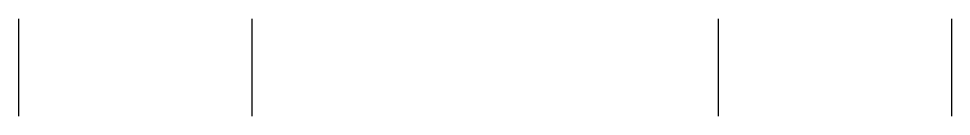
# Model space of a CAD drawing. Header units: metres. Extents: x -2.41 to 2.37, y 1069.56 to 1070.06.
import ezdxf

# ---------------------------------------------------------------- set-up
doc = ezdxf.new("R2010")
doc.units = ezdxf.units.M

msp = doc.modelspace()

# ---------------------------------------------------------------- linework, layer by layer
at = {"layer": 'tower_j_cables'}
for p, q in [((-2.4088, 1070.0598, 28.5338), (-2.4088, 1069.5598, 28.5338)), ((-1.2132, 1070.0598, 28.5338), (-1.2132, 1069.5598, 28.5338)), ((1.1779, 1070.0598, 28.5338), (1.1779, 1069.5598, 28.5338)), ((2.3735, 1070.0598, 28.5338), (2.3735, 1069.5598, 28.5338))]:
    msp.add_line(p, q, dxfattribs=at)

doc.saveas('drawing.dxf')
